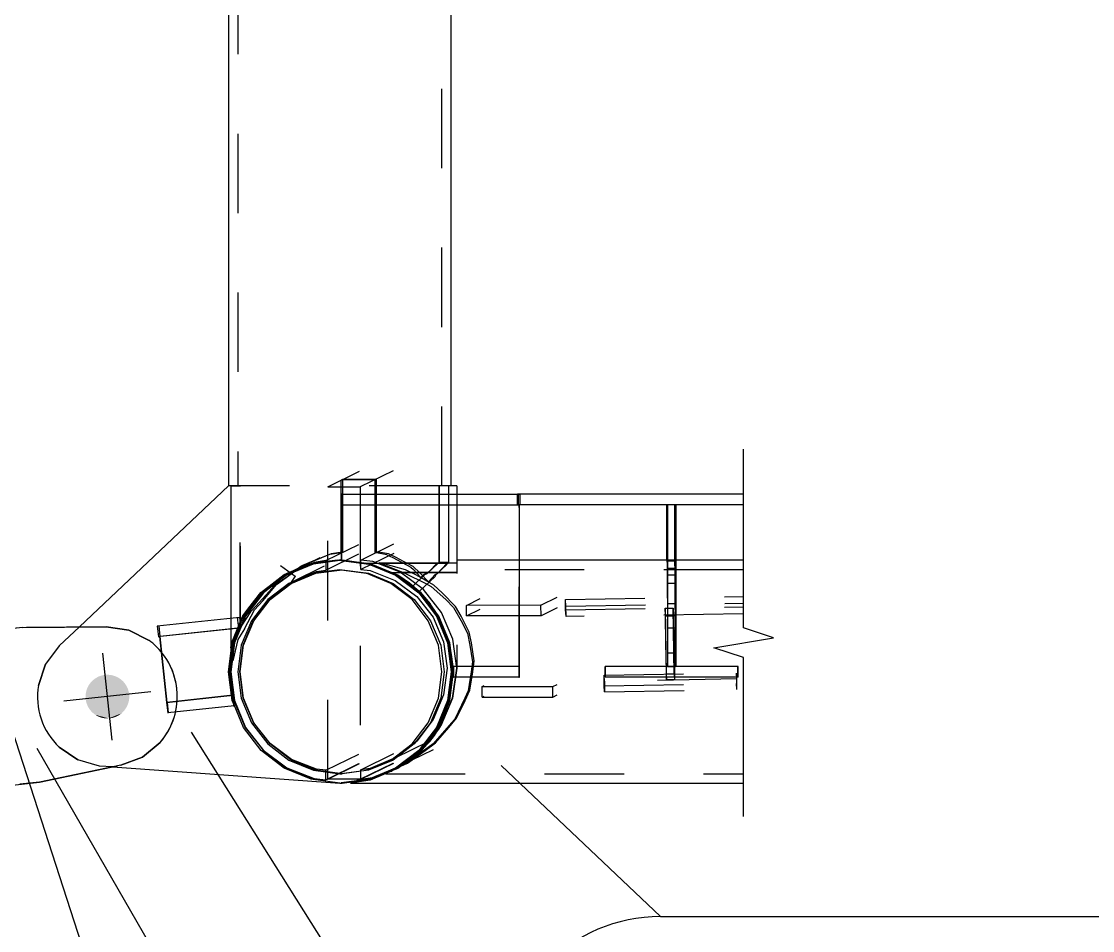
# Model space of a CAD drawing. Header units: millimetres. Extents: x 150000 to 150841, y 150000 to 150594.
# Drawn here: x 150533.19 to 150560.15, y 150303.83 to 150326.72 of the extents above; entities that cross this region are included whole.
import ezdxf

# ---------------------------------------------------------------- set-up
doc = ezdxf.new("R2010")
doc.units = ezdxf.units.MM
doc.linetypes.add('XKITLINE00', pattern=[0])
doc.linetypes.add('XKITLINE02', pattern=[4, 2, -2])

msp = doc.modelspace()

# ---------------------------------------------------------------- linework, layer by layer
at = {"color": 7, "linetype": 'XKITLINE02'}
for p, q in [((150538.633, 150395.896), (150538.633, 150315.026)), ((150543.768, 150315.026), (150543.768, 150390.76)), ((150542.548, 150315.409), (150541.716, 150315.002)), ((150540.897, 150315.002), (150541.7, 150315.395)), ((150541.232, 150315.174), (150541.276, 150315.195)), ((150541.257, 150315.175), (150541.232, 150315.174)), ((150541.232, 150313.349), (150541.232, 150315.174)), ((150541.919, 150315.176), (150541.257, 150315.175)), ((150541.276, 150315.195), (150541.986, 150315.197)), ((150541.276, 150313.37), (150541.276, 150315.195)), ((150542.082, 150315.173), (150541.919, 150315.176)), ((150541.986, 150315.197), (150542.126, 150315.194)), ((150542.082, 150315.173), (150542.126, 150315.194)), ((150542.082, 150315.173), (150542.082, 150313.347)), ((150542.126, 150313.368), (150542.126, 150315.194)), ((150538.458, 150315.026), (150538.396, 150315.026)), ((150543.937, 150315.026), (150538.458, 150315.026)), ((150538.476, 150315.026), (150538.459, 150315.026)), ((150538.459, 150315.026), (150538.704, 150315.026)), ((150538.466, 150310.656), (150538.466, 150315.026)), ((150538.696, 150311.605), (150538.696, 150315.026)), ((150538.704, 150311.513), (150538.704, 150315.026)), ((150540.897, 150307.64), (150540.897, 150315.002)), ((150540.897, 150315.002), (150541.716, 150315.002)), ((150541.716, 150315.002), (150541.716, 150307.64)), ((150543.697, 150315.026), (150543.697, 150313.1)), ((150543.935, 150315.026), (150543.697, 150315.026)), ((150543.705, 150315.026), (150543.705, 150313.104)), ((150544.005, 150315.026), (150543.937, 150315.026)), ((150543.941, 150315.026), (150543.941, 150313.104)), ((150544.145, 150315.026), (150544.145, 150310.44)), ((150543.935, 150314.82), (150543.935, 150313.1)), ((150544.145, 150314.82), (150544.145, 150310.44)), ((150545.672, 150314.554), (150545.672, 150314.82)), ((150545.732, 150314.82), (150545.672, 150314.82)), ((150545.696, 150314.554), (150545.696, 150314.82)), ((150545.697, 150314.554), (150545.697, 150314.82)), ((150541.261, 150314.554), (150545.719, 150314.554)), ((150545.732, 150314.554), (150545.672, 150314.554)), ((150545.718, 150310.482), (150545.718, 150314.554)), ((150549.458, 150314.554), (150549.433, 150314.554)), ((150549.433, 150314.554), (150549.458, 150314.554)), ((150549.633, 150314.554), (150549.658, 150314.554)), ((150549.633, 150313.16), (150549.633, 150314.554)), ((150540.852, 150313.145), (150541.683, 150313.552)), ((150541.733, 150313.16), (150542.565, 150313.567)), ((150540.534, 150313.139), (150540.992, 150313.329)), ((150540.59, 150313.159), (150540.948, 150313.308)), ((150540.852, 150312.907), (150541.683, 150313.314)), ((150540.948, 150313.308), (150541.232, 150313.349)), ((150540.992, 150313.329), (150541.262, 150313.369)), ((150541.276, 150313.37), (150541.232, 150313.349)), ((150541.262, 150313.369), (150541.276, 150313.37)), ((150542.565, 150313.329), (150541.733, 150312.922)), ((150542.082, 150313.347), (150542.126, 150313.368)), ((150542.383, 150313.295), (150542.082, 150313.347)), ((150542.426, 150313.316), (150542.126, 150313.368)), ((150542.383, 150313.295), (150542.533, 150313.223)), ((150542.656, 150313.207), (150542.426, 150313.316)), ((150539.71, 150313.024), (150540.081, 150312.755)), ((150539.852, 150312.717), (150540.27, 150313.027)), ((150540.698, 150313.217), (150539.867, 150312.81)), ((150540.555, 150313.102), (150539.867, 150312.81)), ((150540.482, 150313.074), (150539.868, 150312.82)), ((150539.966, 150312.814), (150540.22, 150313.003)), ((150539.987, 150312.605), (150540.818, 150313.012)), ((150540.22, 150313.003), (150540.59, 150313.159)), ((150540.22, 150313.003), (150540.27, 150313.027)), ((150540.27, 150313.027), (150540.534, 150313.139)), ((150541.144, 150313.161), (150540.482, 150313.074)), ((150540.852, 150313.145), (150540.555, 150313.102)), ((150540.852, 150313.145), (150540.852, 150312.907)), ((150541.144, 150313.161), (150541.215, 150313.17)), ((150541.215, 150313.17), (150541.216, 150313.17)), ((150541.215, 150313.17), (150541.248, 150313.166)), ((150541.232, 150313.15), (150541.929, 150313.058)), ((150541.248, 150313.166), (150541.867, 150313.085)), ((150541.248, 150313.166), (150541.811, 150313.092)), ((150541.248, 150313.16), (150541.974, 150313.064)), ((150541.733, 150312.922), (150541.733, 150313.16)), ((150542.031, 150313.126), (150541.733, 150313.16)), ((150541.811, 150313.092), (150541.945, 150313.074)), ((150541.849, 150313.085), (150541.867, 150313.085)), ((150541.849, 150313.085), (150541.934, 150313.074)), ((150541.934, 150313.074), (150541.849, 150313.085)), ((150541.867, 150313.085), (150544.145, 150313.083)), ((150541.867, 150313.085), (150541.946, 150313.074)), ((150541.929, 150313.058), (150542.606, 150312.778)), ((150541.934, 150313.074), (150541.95, 150313.068)), ((150541.966, 150313.061), (150541.934, 150313.074)), ((150541.945, 150313.074), (150541.965, 150313.066)), ((150541.946, 150313.074), (150541.967, 150313.065)), ((150542.48, 150312.848), (150541.966, 150313.061)), ((150541.967, 150313.061), (150541.974, 150313.058)), ((150541.974, 150313.064), (150541.975, 150313.064)), ((150541.974, 150313.058), (150542.619, 150312.792)), ((150541.982, 150313.059), (150542.435, 150312.87)), ((150541.984, 150313.058), (150542.549, 150312.824)), ((150542.719, 150312.855), (150542.031, 150313.126)), ((150542.19, 150313.086), (150544.145, 150313.087)), ((150542.347, 150313.058), (150542.19, 150313.086)), ((150542.19, 150313.086), (150542.751, 150312.86)), ((150542.856, 150312.911), (150542.347, 150313.058)), ((150542.533, 150313.223), (150542.992, 150312.978)), ((150542.656, 150313.207), (150543.041, 150313.002)), ((150543.041, 150313.002), (150543.227, 150312.827)), ((150543.396, 150312.82), (150543.666, 150313.074)), ((150543.452, 150312.87), (150543.643, 150313.074)), ((150543.624, 150312.792), (150543.893, 150313.045)), ((150543.643, 150313.074), (150543.695, 150313.092)), ((150543.66, 150312.824), (150543.894, 150313.074)), ((150543.697, 150313.1), (150543.666, 150313.074)), ((150543.695, 150313.092), (150543.705, 150313.104)), ((150543.935, 150313.1), (150543.697, 150313.1)), ((150543.705, 150313.104), (150543.941, 150313.104)), ((150543.904, 150313.074), (150543.893, 150313.045)), ((150543.894, 150313.074), (150543.925, 150313.085)), ((150543.935, 150313.1), (150543.904, 150313.074)), ((150543.941, 150313.104), (150543.925, 150313.085)), ((150545.719, 150313.154), (150544.145, 150313.154)), ((150544.145, 150313.154), (150544.145, 150312.846)), ((150544.145, 150313.087), (150544.145, 150312.851)), ((150549.633, 150313.16), (150549.433, 150313.16)), ((150549.435, 150313.136), (150549.635, 150313.136)), ((150549.658, 150313.154), (150549.458, 150313.154)), ((150549.635, 150313.136), (150549.633, 150313.16)), ((150549.637, 150313.064), (150549.635, 150313.136)), ((150549.639, 150312.946), (150549.637, 150313.064)), ((150539.867, 150312.81), (150539.276, 150312.353)), ((150539.345, 150312.444), (150539.802, 150312.792)), ((150539.547, 150312.511), (150539.966, 150312.814)), ((150539.609, 150312.542), (150539.852, 150312.717)), ((150539.802, 150312.792), (150539.868, 150312.82)), ((150540.539, 150312.829), (150539.919, 150312.573)), ((150540.081, 150312.755), (150539.94, 150312.553)), ((150539.987, 150312.605), (150540.617, 150312.873)), ((150540.081, 150312.755), (150540.089, 150312.759)), ((150541.203, 150312.917), (150540.539, 150312.829)), ((150540.617, 150312.873), (150540.852, 150312.907)), ((150541.203, 150312.917), (150541.261, 150312.917)), ((150541.203, 150312.917), (150541.232, 150312.913)), ((150541.733, 150312.922), (150541.969, 150312.895)), ((150541.969, 150312.895), (150542.598, 150312.647)), ((150542.435, 150312.87), (150542.623, 150312.792)), ((150542.526, 150312.829), (150542.48, 150312.848)), ((150542.48, 150312.848), (150544.145, 150312.846)), ((150542.616, 150312.792), (150542.526, 150312.829)), ((150542.549, 150312.824), (150542.625, 150312.792)), ((150542.606, 150312.778), (150543.187, 150312.332)), ((150542.905, 150312.573), (150542.616, 150312.792)), ((150542.619, 150312.792), (150542.638, 150312.778)), ((150542.623, 150312.792), (150542.976, 150312.52)), ((150542.625, 150312.792), (150543.14, 150312.395)), ((150542.638, 150312.778), (150543.207, 150312.344)), ((150542.652, 150312.783), (150542.653, 150312.783)), ((150542.686, 150312.761), (150542.655, 150312.781)), ((150542.658, 150312.78), (150542.678, 150312.767)), ((150543.31, 150312.417), (150542.719, 150312.855)), ((150542.751, 150312.86), (150542.765, 150312.85)), ((150544.145, 150312.851), (150542.765, 150312.85)), ((150542.765, 150312.85), (150542.839, 150312.829)), ((150542.839, 150312.829), (150543.368, 150312.573)), ((150543.132, 150312.778), (150542.856, 150312.911)), ((150542.992, 150312.978), (150543.056, 150312.918)), ((150543.021, 150312.486), (150543.343, 150312.792)), ((150543.244, 150312.718), (150543.056, 150312.918)), ((150543.568, 150312.525), (150543.132, 150312.778)), ((150543.2, 150312.368), (150543.598, 150312.748)), ((150543.227, 150312.827), (150543.431, 150312.609)), ((150543.244, 150312.718), (150543.314, 150312.792)), ((150543.431, 150312.609), (150543.244, 150312.718)), ((150543.314, 150312.792), (150543.452, 150312.87)), ((150543.343, 150312.792), (150543.396, 150312.82)), ((150543.431, 150312.609), (150543.605, 150312.792)), ((150543.598, 150312.748), (150543.624, 150312.792)), ((150543.605, 150312.792), (150543.66, 150312.824)), ((150551.354, 150312.917), (150544.145, 150312.917)), ((150549.639, 150312.946), (150549.439, 150312.946)), ((150549.641, 150312.783), (150549.441, 150312.783)), ((150549.641, 150312.783), (150549.639, 150312.946)), ((150549.643, 150312.579), (150549.641, 150312.783)), ((150539.214, 150312.344), (150539.345, 150312.444)), ((150539.261, 150312.133), (150539.609, 150312.542)), ((150539.919, 150312.573), (150539.387, 150312.164)), ((150539.425, 150312.368), (150539.547, 150312.511)), ((150539.446, 150312.187), (150539.987, 150312.605)), ((150542.598, 150312.647), (150543.139, 150312.246)), ((150543.205, 150312.344), (150542.905, 150312.573)), ((150542.958, 150312.579), (150542.959, 150312.579)), ((150542.976, 150312.52), (150543.021, 150312.486)), ((150543.021, 150312.486), (150543.189, 150312.358)), ((150543.368, 150312.573), (150543.504, 150312.494)), ((150543.504, 150312.494), (150543.868, 150312.164)), ((150543.781, 150312.332), (150543.568, 150312.525)), ((150549.443, 150312.579), (150549.643, 150312.579)), ((150549.644, 150312.337), (150549.643, 150312.579)), ((150539.276, 150312.353), (150538.823, 150311.762)), ((150538.949, 150312.001), (150539.214, 150312.344)), ((150539.005, 150311.907), (150539.425, 150312.368)), ((150539.031, 150311.646), (150539.446, 150312.187)), ((150543.139, 150312.246), (150543.554, 150311.719)), ((150543.14, 150312.395), (150543.189, 150312.358)), ((150543.187, 150312.332), (150543.633, 150311.751)), ((150543.189, 150312.358), (150543.199, 150312.367)), ((150543.235, 150312.337), (150543.205, 150312.362)), ((150543.344, 150312.164), (150543.205, 150312.344)), ((150543.205, 150312.344), (150543.207, 150312.344)), ((150543.207, 150312.344), (150543.216, 150312.332)), ((150543.214, 150312.356), (150543.236, 150312.337)), ((150543.216, 150312.332), (150543.658, 150311.751)), ((150543.288, 150312.276), (150543.235, 150312.337)), ((150543.236, 150312.337), (150543.28, 150312.286)), ((150543.763, 150311.841), (150543.31, 150312.417)), ((150544.114, 150311.989), (150543.781, 150312.332)), ((150544.389, 150312.019), (150544.734, 150312.192)), ((150546.264, 150312.02), (150546.672, 150312.224)), ((150546.882, 150312.168), (150551.354, 150312.244)), ((150549.646, 150312.06), (150549.644, 150312.337)), ((150538.761, 150311.759), (150538.949, 150312.001)), ((150538.803, 150311.424), (150539.053, 150311.905)), ((150539.005, 150311.907), (150538.95, 150311.854)), ((150539.387, 150312.164), (150538.979, 150311.633)), ((150539.053, 150311.905), (150539.261, 150312.133)), ((150543.656, 150311.759), (150543.344, 150312.164)), ((150543.868, 150312.164), (150544.063, 150311.964)), ((150544.063, 150311.964), (150544.256, 150311.633)), ((150544.253, 150311.751), (150544.114, 150311.989)), ((150546.264, 150312.02), (150544.389, 150312.019)), ((150544.393, 150311.754), (150544.389, 150312.019)), ((150544.393, 150311.754), (150544.734, 150311.924)), ((150546.268, 150311.754), (150546.264, 150312.02)), ((150546.672, 150311.956), (150546.268, 150311.754)), ((150546.886, 150311.903), (150546.882, 150312.168)), ((150546.892, 150312.002), (150546.882, 150312.168)), ((150546.886, 150311.903), (150551.354, 150311.978)), ((150546.896, 150311.736), (150546.886, 150311.903)), ((150546.892, 150312.002), (150551.354, 150312.073)), ((150546.896, 150311.736), (150546.892, 150312.002)), ((150549.388, 150311.945), (150549.588, 150311.949)), ((150549.399, 150311.776), (150549.388, 150311.945)), ((150549.388, 150311.945), (150549.417, 150310.295)), ((150549.646, 150312.06), (150549.446, 150312.06)), ((150549.617, 150310.299), (150549.588, 150311.949)), ((150549.588, 150311.949), (150549.599, 150311.78)), ((150549.647, 150311.754), (150549.646, 150312.06)), ((150538.459, 150311.693), (150538.459, 150310.95)), ((150538.823, 150311.762), (150538.538, 150311.078)), ((150538.629, 150311.711), (150538.679, 150311.717)), ((150538.657, 150311.446), (150538.629, 150311.711)), ((150538.706, 150311.628), (150538.761, 150311.759)), ((150538.979, 150311.633), (150538.723, 150311.013)), ((150538.95, 150311.854), (150538.735, 150311.517)), ((150538.771, 150311.02), (150539.031, 150311.646)), ((150543.554, 150311.719), (150543.815, 150311.102)), ((150543.633, 150311.751), (150543.913, 150311.075)), ((150543.681, 150311.754), (150543.637, 150311.82)), ((150543.682, 150311.754), (150543.646, 150311.809)), ((150543.709, 150311.633), (150543.656, 150311.759)), ((150543.941, 150311.075), (150543.658, 150311.751)), ((150543.962, 150311.076), (150543.681, 150311.754)), ((150543.681, 150311.754), (150543.682, 150311.754)), ((150543.682, 150311.754), (150543.963, 150311.076)), ((150543.94, 150311.079), (150543.709, 150311.633)), ((150544.048, 150311.167), (150543.763, 150311.841)), ((150544.46, 150311.34), (150544.253, 150311.751)), ((150544.256, 150311.633), (150544.415, 150311.317)), ((150546.268, 150311.754), (150544.393, 150311.754)), ((150551.354, 150311.807), (150546.896, 150311.736)), ((150549.599, 150311.78), (150549.399, 150311.776)), ((150549.399, 150311.776), (150549.399, 150311.755)), ((150549.399, 150311.755), (150549.599, 150311.755)), ((150549.41, 150311.077), (150549.399, 150311.755)), ((150549.647, 150311.754), (150549.447, 150311.754)), ((150549.599, 150311.78), (150549.599, 150311.755)), ((150549.599, 150311.755), (150549.61, 150311.077)), ((150549.648, 150311.455), (150549.647, 150311.754)), ((150533.227, 150311.465), (150532.399, 150311.376)), ((150535.318, 150311.481), (150533.227, 150311.465)), ((150534.646, 150311.476), (150534.138, 150310.996)), ((150535.889, 150311.398), (150535.318, 150311.481)), ((150535.889, 150311.398), (150536.403, 150311.134)), ((150535.889, 150311.398), (150536.403, 150311.134)), ((150536.403, 150311.134), (150535.889, 150311.398)), ((150538.675, 150311.448), (150536.684, 150311.234)), ((150538.693, 150311.59), (150538.476, 150311.079)), ((150538.628, 150311.443), (150538.476, 150311.079)), ((150538.696, 150311.563), (150538.494, 150311.075)), ((150538.674, 150311.448), (150538.521, 150311.079)), ((150538.531, 150311.107), (150538.676, 150311.448)), ((150538.696, 150311.605), (150538.628, 150311.443)), ((150538.803, 150311.424), (150538.632, 150311.156)), ((150538.676, 150311.448), (150538.704, 150311.513)), ((150538.706, 150311.628), (150538.696, 150311.605)), ((150538.704, 150311.513), (150538.727, 150311.516)), ((150538.727, 150311.516), (150538.735, 150311.517)), ((150549.448, 150311.455), (150549.648, 150311.455)), ((150549.648, 150311.141), (150549.648, 150311.455)), ((150536.684, 150311.234), (150536.672, 150311.233)), ((150538.466, 150310.656), (150538.529, 150311.095)), ((150538.632, 150311.156), (150538.508, 150310.626)), ((150538.529, 150311.095), (150538.531, 150311.107)), ((150543.815, 150311.102), (150543.904, 150310.436)), ((150544.145, 150310.44), (150544.048, 150311.167)), ((150544.415, 150311.317), (150544.478, 150311.013)), ((150544.515, 150311.075), (150544.46, 150311.34)), ((150549.649, 150310.815), (150549.648, 150311.141)), ((150534.138, 150310.996), (150533.796, 150310.542)), ((150538.398, 150310.349), (150538.494, 150311.075)), ((150538.521, 150311.079), (150538.425, 150310.349)), ((150538.538, 150311.078), (150538.441, 150310.348)), ((150538.459, 150310.95), (150538.476, 150311.079)), ((150538.476, 150311.079), (150538.459, 150310.95)), ((150538.476, 150311.079), (150538.476, 150311.079)), ((150538.723, 150311.013), (150538.635, 150310.349)), ((150538.682, 150310.352), (150538.771, 150311.02)), ((150543.913, 150311.075), (150544.008, 150310.349)), ((150543.949, 150311.013), (150543.94, 150311.079)), ((150543.94, 150311.079), (150543.941, 150311.075)), ((150543.941, 150311.075), (150544.038, 150310.349)), ((150544.037, 150310.349), (150543.949, 150311.013)), ((150544.016, 150310.732), (150543.962, 150311.076)), ((150543.962, 150311.076), (150543.963, 150311.076)), ((150544.01, 150310.778), (150543.963, 150311.076)), ((150544.478, 150311.013), (150544.54, 150310.601)), ((150544.583, 150310.622), (150544.515, 150311.075)), ((150549.422, 150310.349), (150549.41, 150311.077)), ((150549.61, 150311.077), (150549.622, 150310.349)), ((150538.508, 150310.626), (150538.466, 150310.656)), ((150544.54, 150310.601), (150544.51, 150310.349)), ((150544.55, 150310.349), (150544.583, 150310.622)), ((150549.649, 150310.815), (150549.449, 150310.815)), ((150549.649, 150310.482), (150549.649, 150310.815)), ((150533.796, 150310.542), (150533.615, 150310.004)), ((150533.615, 150310.004), (150533.796, 150310.542)), ((150538.494, 150309.623), (150538.398, 150310.349)), ((150538.425, 150310.349), (150538.504, 150309.754)), ((150538.441, 150310.348), (150538.538, 150309.621)), ((150538.635, 150310.349), (150538.723, 150309.684)), ((150538.771, 150309.686), (150538.682, 150310.352)), ((150543.904, 150310.436), (150543.815, 150309.767)), ((150544.008, 150310.349), (150543.913, 150309.623)), ((150544.038, 150310.349), (150543.941, 150309.623)), ((150543.949, 150309.684), (150544.037, 150310.349)), ((150544.145, 150310.44), (150544.038, 150309.686)), ((150544.038, 150309.686), (150544.145, 150310.44)), ((150544.043, 150310.482), (150544.049, 150310.482)), ((150544.049, 150310.482), (150544.043, 150310.482)), ((150544.043, 150310.482), (150544.043, 150310.215)), ((150544.048, 150309.709), (150544.145, 150310.44)), ((150545.719, 150310.482), (150544.062, 150310.482)), ((150544.062, 150310.384), (150544.062, 150310.313)), ((150544.145, 150310.44), (150544.145, 150310.44)), ((150544.51, 150310.349), (150544.43, 150309.865)), ((150544.474, 150309.886), (150544.55, 150310.349)), ((150545.709, 150310.482), (150545.728, 150310.482)), ((150545.709, 150310.482), (150545.709, 150310.215)), ((150547.851, 150310.259), (150551.184, 150310.315)), ((150549.417, 150310.295), (150549.617, 150310.299)), ((150549.417, 150310.295), (150549.426, 150310.145)), ((150549.426, 150310.145), (150549.422, 150310.349)), ((150549.449, 150310.482), (150549.458, 150310.482)), ((150549.458, 150310.482), (150549.649, 150310.482)), ((150549.617, 150310.299), (150549.626, 150310.148)), ((150549.622, 150310.349), (150549.626, 150310.148)), ((150549.658, 150310.482), (150549.649, 150310.482)), ((150551.193, 150310.165), (150551.184, 150310.315)), ((150551.184, 150310.315), (150551.188, 150310.05)), ((150551.216, 150310.215), (150551.216, 150310.482)), ((150544.043, 150310.215), (150544.049, 150310.215)), ((150544.043, 150310.215), (150544.049, 150310.215)), ((150545.709, 150310.215), (150545.728, 150310.215)), ((150546.559, 150309.974), (150546.671, 150310.03)), ((150547.86, 150310.108), (150547.851, 150310.259)), ((150547.855, 150309.993), (150547.851, 150310.259)), ((150547.855, 150309.993), (150551.188, 150310.05)), ((150551.193, 150310.165), (150547.86, 150310.108)), ((150547.86, 150310.108), (150547.865, 150309.842)), ((150549.626, 150310.148), (150549.426, 150310.145)), ((150551.198, 150309.899), (150551.188, 150310.05)), ((150551.198, 150309.899), (150551.193, 150310.165)), ((150538.505, 150309.754), (150536.85, 150309.576)), ((150538.499, 150309.753), (150538.507, 150309.754)), ((150538.499, 150309.753), (150538.528, 150309.488)), ((150538.507, 150309.754), (150538.513, 150309.755)), ((150543.815, 150309.767), (150543.554, 150309.141)), ((150544.43, 150309.865), (150544.35, 150309.684)), ((150544.357, 150309.623), (150544.474, 150309.886)), ((150544.784, 150309.974), (150544.835, 150310)), ((150544.784, 150309.974), (150546.559, 150309.974)), ((150544.788, 150309.708), (150544.784, 150309.974)), ((150546.564, 150309.709), (150546.559, 150309.974)), ((150546.564, 150309.709), (150546.671, 150309.762)), ((150547.865, 150309.842), (150547.855, 150309.993)), ((150547.865, 150309.842), (150551.198, 150309.899)), ((150538.539, 150309.513), (150538.494, 150309.623)), ((150538.528, 150309.488), (150538.542, 150309.489)), ((150538.538, 150309.621), (150538.823, 150308.946)), ((150538.723, 150309.684), (150538.979, 150309.065)), ((150539.031, 150309.068), (150538.771, 150309.686)), ((150543.913, 150309.623), (150543.633, 150308.946)), ((150543.941, 150309.623), (150543.658, 150308.946)), ((150543.709, 150309.065), (150543.94, 150309.618)), ((150543.74, 150308.985), (150544.038, 150309.686)), ((150544.038, 150309.686), (150543.74, 150308.985)), ((150543.763, 150309.025), (150544.048, 150309.709)), ((150543.94, 150309.623), (150543.949, 150309.684)), ((150543.94, 150309.618), (150543.94, 150309.623)), ((150543.94, 150309.618), (150543.941, 150309.623)), ((150544.038, 150309.686), (150544.038, 150309.686)), ((150544.35, 150309.684), (150544.093, 150309.157)), ((150544.142, 150309.181), (150544.357, 150309.623)), ((150544.788, 150309.708), (150544.835, 150309.732)), ((150544.788, 150309.708), (150546.564, 150309.709)), ((150538.823, 150308.946), (150539.276, 150308.37)), ((150538.979, 150309.065), (150539.387, 150308.533)), ((150539.446, 150308.541), (150539.031, 150309.068)), ((150543.554, 150309.141), (150543.139, 150308.6)), ((150543.633, 150308.946), (150543.187, 150308.365)), ((150543.658, 150308.946), (150543.216, 150308.365)), ((150543.31, 150308.435), (150543.763, 150309.025)), ((150543.344, 150308.533), (150543.656, 150308.938)), ((150544.016, 150309.065), (150543.549, 150308.533)), ((150543.607, 150308.554), (150543.947, 150308.946)), ((150543.656, 150308.938), (150543.662, 150308.951)), ((150543.662, 150308.951), (150543.709, 150309.065)), ((150543.947, 150308.946), (150544.142, 150309.181)), ((150544.093, 150309.157), (150544.016, 150309.065)), ((150534.141, 150308.445), (150534.61, 150308.126)), ((150534.61, 150308.126), (150534.141, 150308.445)), ((150536.679, 150308.565), (150536.233, 150308.198)), ((150536.679, 150308.565), (150536.233, 150308.198)), ((150536.233, 150308.198), (150536.679, 150308.565)), ((150539.387, 150308.533), (150539.919, 150308.125)), ((150539.987, 150308.14), (150539.446, 150308.541)), ((150543.139, 150308.6), (150542.598, 150308.182)), ((150542.598, 150308.182), (150543.43, 150308.589)), ((150542.719, 150307.978), (150543.31, 150308.435)), ((150543.549, 150308.533), (150542.986, 150308.125)), ((150543.205, 150308.353), (150543.344, 150308.533)), ((150543.348, 150308.365), (150543.607, 150308.554)), ((150535.692, 150307.995), (150536.233, 150308.198)), ((150539.276, 150308.37), (150539.867, 150307.932)), ((150540.617, 150307.893), (150539.987, 150308.14)), ((150540.852, 150307.866), (150541.683, 150308.273)), ((150541.733, 150307.88), (150542.565, 150308.287)), ((150542.598, 150308.182), (150541.969, 150307.914)), ((150543.187, 150308.365), (150542.606, 150307.919)), ((150543.207, 150308.353), (150542.638, 150307.919)), ((150543.55, 150308.385), (150542.719, 150307.978)), ((150542.905, 150308.125), (150543.205, 150308.353)), ((150542.906, 150308.049), (150543.348, 150308.365)), ((150543.205, 150308.353), (150543.207, 150308.353)), ((150543.216, 150308.365), (150543.207, 150308.353)), ((150533.646, 150307.567), (150535.692, 150307.995)), ((150535.157, 150307.972), (150534.61, 150308.126)), ((150535.477, 150307.95), (150535.157, 150307.972)), ((150539.867, 150307.932), (150540.555, 150307.662)), ((150539.919, 150308.125), (150540.539, 150307.868)), ((150540.539, 150307.868), (150541.203, 150307.781)), ((150540.852, 150307.866), (150540.617, 150307.893)), ((150540.852, 150307.628), (150541.683, 150308.035)), ((150540.852, 150307.628), (150540.852, 150307.866)), ((150540.897, 150307.64), (150541.7, 150308.033)), ((150541.716, 150307.64), (150542.548, 150308.047)), ((150541.733, 150307.642), (150542.565, 150308.049)), ((150541.969, 150307.914), (150541.733, 150307.88)), ((150541.733, 150307.642), (150541.733, 150307.88)), ((150542.606, 150307.919), (150541.929, 150307.639)), ((150541.959, 150307.639), (150542.647, 150307.919)), ((150542.647, 150307.919), (150541.959, 150307.639)), ((150542.619, 150307.905), (150541.974, 150307.639)), ((150542.031, 150307.686), (150542.719, 150307.978)), ((150542.08, 150307.696), (150542.599, 150307.919)), ((150542.5, 150307.868), (150542.456, 150307.848)), ((150542.48, 150307.849), (150542.526, 150307.868)), ((150542.795, 150307.995), (150542.5, 150307.868)), ((150542.526, 150307.868), (150542.616, 150307.905)), ((150542.599, 150307.919), (150542.906, 150308.049)), ((150542.616, 150307.905), (150542.905, 150308.125)), ((150542.638, 150307.919), (150542.619, 150307.905)), ((150542.647, 150307.919), (150542.664, 150307.926)), ((150542.664, 150307.926), (150542.647, 150307.919)), ((150542.986, 150308.125), (150542.795, 150307.995)), ((150542.795, 150307.995), (150542.906, 150308.049)), ((150540.555, 150307.662), (150540.852, 150307.628)), ((150541.716, 150307.64), (150540.897, 150307.64)), ((150541.203, 150307.781), (150541.232, 150307.784)), ((150541.203, 150307.781), (150541.261, 150307.781)), ((150541.232, 150307.547), (150541.929, 150307.639)), ((150541.959, 150307.639), (150541.233, 150307.547)), ((150542.015, 150307.665), (150541.629, 150307.611)), ((150541.629, 150307.611), (150541.731, 150307.639)), ((150541.791, 150307.613), (150541.629, 150307.611)), ((150541.731, 150307.639), (150542.08, 150307.696)), ((150541.733, 150307.642), (150542.031, 150307.686)), ((150541.858, 150307.613), (150541.934, 150307.623)), ((150541.966, 150307.615), (150541.866, 150307.614)), ((150541.934, 150307.623), (150541.973, 150307.639)), ((150542.519, 150307.849), (150541.966, 150307.615)), ((150541.966, 150307.615), (150541.966, 150307.615)), ((150541.966, 150307.615), (150541.966, 150307.615)), ((150541.974, 150307.639), (150541.967, 150307.637)), ((150541.973, 150307.639), (150542.48, 150307.849)), ((150542.456, 150307.848), (150542.015, 150307.665)), ((150542.356, 150307.781), (150551.354, 150307.781)), ((150542.456, 150307.848), (150542.515, 150307.848)), ((150542.48, 150307.849), (150542.519, 150307.849)), ((150528.177, 150306.98), (150533.646, 150307.567)), ((150541.203, 150307.544), (150541.203, 150307.544))]:
    msp.add_line(p, q, dxfattribs=at)
at = {"color": 2, "linetype": 'XKITLINE00'}
for p, q in [((150544.005, 150315.026), (150544.005, 150390.523)), ((150538.396, 150388.724), (150538.396, 150315.026)), ((150538.396, 150315.026), (150534.646, 150311.476)), ((150538.396, 150315.026), (150538.396, 150315.026)), ((150538.458, 150315.026), (150538.396, 150315.026)), ((150538.459, 150315.026), (150538.458, 150315.026)), ((150538.459, 150315.026), (150538.459, 150311.693)), ((150543.937, 150315.026), (150543.935, 150315.026)), ((150543.935, 150315.026), (150543.935, 150314.82)), ((150544.145, 150315.026), (150543.937, 150315.026)), ((150544.145, 150315.026), (150544.145, 150315.026)), ((150544.145, 150315.026), (150544.145, 150314.82)), ((150541.261, 150314.82), (150541.225, 150314.82)), ((150541.225, 150314.82), (150541.225, 150314.554)), ((150541.261, 150314.554), (150541.261, 150314.82)), ((150541.261, 150314.82), (150545.732, 150314.82)), ((150545.732, 150314.82), (150545.732, 150314.554)), ((150551.354, 150314.82), (150545.732, 150314.82)), ((150541.248, 150314.554), (150541.225, 150314.554)), ((150541.225, 150314.554), (150545.732, 150314.554)), ((150541.247, 150314.554), (150541.248, 150314.554)), ((150541.247, 150313.16), (150541.247, 150314.554)), ((150541.247, 150314.554), (150541.248, 150314.554)), ((150541.248, 150314.554), (150541.261, 150314.554)), ((150541.248, 150314.554), (150541.248, 150313.16)), ((150545.719, 150314.554), (150545.719, 150310.482)), ((150551.354, 150314.554), (150545.732, 150314.554)), ((150549.433, 150313.16), (150549.433, 150314.554)), ((150549.658, 150314.554), (150549.458, 150314.554)), ((150549.458, 150310.482), (150549.458, 150314.554)), ((150549.658, 150314.554), (150549.658, 150310.482)), ((150539.801, 150312.778), (150540.477, 150313.058)), ((150539.803, 150312.792), (150540.415, 150313.045)), ((150540.535, 150313.058), (150539.859, 150312.778)), ((150540.415, 150313.045), (150540.485, 150313.074)), ((150540.477, 150313.058), (150541.203, 150313.154)), ((150540.485, 150313.074), (150541.139, 150313.16)), ((150541.261, 150313.154), (150540.535, 150313.058)), ((150541.139, 150313.16), (150541.216, 150313.17)), ((150541.203, 150313.154), (150541.261, 150313.154)), ((150541.203, 150313.154), (150541.232, 150313.15)), ((150541.216, 150313.17), (150541.248, 150313.166)), ((150541.247, 150313.16), (150541.248, 150313.16)), ((150541.247, 150313.16), (150541.248, 150313.16)), ((150541.248, 150313.16), (150541.975, 150313.064)), ((150541.987, 150313.058), (150541.261, 150313.154)), ((150541.95, 150313.068), (150541.967, 150313.061)), ((150541.965, 150313.066), (150541.982, 150313.059)), ((150541.967, 150313.065), (150541.984, 150313.058)), ((150541.974, 150313.064), (150542.652, 150312.783)), ((150541.975, 150313.064), (150542.653, 150312.783)), ((150542.664, 150312.778), (150541.987, 150313.058)), ((150549.458, 150313.154), (150545.719, 150313.154)), ((150549.433, 150313.16), (150549.435, 150313.136)), ((150549.435, 150313.136), (150549.437, 150313.064)), ((150549.437, 150313.064), (150549.439, 150312.946)), ((150551.354, 150313.154), (150549.658, 150313.154)), ((150539.216, 150312.344), (150539.745, 150312.748)), ((150539.22, 150312.332), (150539.801, 150312.778)), ((150539.859, 150312.778), (150539.278, 150312.332)), ((150539.745, 150312.748), (150539.803, 150312.792)), ((150539.977, 150312.573), (150540.597, 150312.829)), ((150540.597, 150312.829), (150541.261, 150312.917)), ((150541.232, 150312.913), (150541.868, 150312.829)), ((150541.261, 150312.917), (150541.926, 150312.829)), ((150542.487, 150312.573), (150541.868, 150312.829)), ((150541.926, 150312.829), (150542.545, 150312.573)), ((150542.652, 150312.783), (150542.655, 150312.781)), ((150542.653, 150312.783), (150542.658, 150312.78)), ((150543.245, 150312.332), (150542.664, 150312.778)), ((150542.678, 150312.767), (150542.959, 150312.579)), ((150542.958, 150312.579), (150542.686, 150312.761)), ((150549.439, 150312.946), (150549.441, 150312.783)), ((150549.441, 150312.783), (150549.443, 150312.579)), ((150539.445, 150312.164), (150539.977, 150312.573)), ((150543.019, 150312.164), (150542.487, 150312.573)), ((150542.545, 150312.573), (150543.077, 150312.164)), ((150543.205, 150312.362), (150542.958, 150312.579)), ((150542.959, 150312.579), (150543.214, 150312.356)), ((150549.443, 150312.579), (150549.444, 150312.337)), ((150538.765, 150311.759), (150539.174, 150312.289)), ((150538.774, 150311.751), (150539.22, 150312.332)), ((150539.278, 150312.332), (150538.832, 150311.751)), ((150539.174, 150312.289), (150539.216, 150312.344)), ((150543.199, 150312.367), (150543.2, 150312.368)), ((150543.69, 150311.751), (150543.245, 150312.332)), ((150543.28, 150312.286), (150543.478, 150312.06)), ((150543.477, 150312.06), (150543.288, 150312.276)), ((150549.444, 150312.337), (150549.446, 150312.06)), ((150539.037, 150311.633), (150539.445, 150312.164)), ((150543.427, 150311.633), (150543.019, 150312.164)), ((150543.077, 150312.164), (150543.485, 150311.633)), ((150543.637, 150311.82), (150543.477, 150312.06)), ((150543.477, 150312.06), (150543.478, 150312.06)), ((150543.646, 150311.809), (150543.478, 150312.06)), ((150549.446, 150312.06), (150549.447, 150311.754)), ((150538.679, 150311.717), (150536.608, 150311.494)), ((150538.832, 150311.751), (150538.552, 150311.075)), ((150538.679, 150311.717), (150538.708, 150311.452)), ((150538.741, 150311.703), (150538.693, 150311.59)), ((150538.774, 150311.751), (150538.696, 150311.563)), ((150538.741, 150311.703), (150538.765, 150311.759)), ((150538.781, 150311.013), (150539.037, 150311.633)), ((150543.684, 150311.013), (150543.427, 150311.633)), ((150543.485, 150311.633), (150543.742, 150311.013)), ((150543.971, 150311.075), (150543.69, 150311.751)), ((150549.447, 150311.754), (150549.448, 150311.455)), ((150533.227, 150311.465), (150532.73, 150311.411)), ((150533.227, 150311.465), (150535.318, 150311.481)), ((150535.318, 150311.481), (150535.889, 150311.398)), ((150536.403, 150311.134), (150535.889, 150311.398)), ((150536.608, 150311.494), (150536.636, 150311.229)), ((150536.684, 150311.234), (150536.656, 150311.5)), ((150538.708, 150311.452), (150536.684, 150311.234)), ((150538.522, 150311.079), (150538.675, 150311.448)), ((150549.448, 150311.455), (150549.448, 150311.141)), ((150536.636, 150311.229), (150536.684, 150311.234)), ((150536.849, 150309.576), (150536.671, 150311.233)), ((150536.671, 150311.233), (150536.672, 150311.233)), ((150536.672, 150311.233), (150536.671, 150311.233)), ((150536.672, 150311.233), (150536.684, 150311.234)), ((150536.672, 150311.233), (150536.85, 150309.576)), ((150549.448, 150311.141), (150549.449, 150310.815)), ((150538.426, 150310.349), (150538.522, 150311.079)), ((150538.552, 150311.075), (150538.456, 150310.349)), ((150538.693, 150310.349), (150538.781, 150311.013)), ((150543.771, 150310.349), (150543.684, 150311.013)), ((150543.742, 150311.013), (150543.829, 150310.349)), ((150544.066, 150310.349), (150543.971, 150311.075)), ((150544.056, 150310.482), (150544.01, 150310.778)), ((150544.055, 150310.482), (150544.016, 150310.732)), ((150549.449, 150310.815), (150549.449, 150310.482)), ((150538.505, 150309.754), (150538.426, 150310.349)), ((150538.456, 150310.349), (150538.552, 150309.623)), ((150538.781, 150309.684), (150538.693, 150310.349)), ((150543.684, 150309.684), (150543.771, 150310.349)), ((150543.829, 150310.349), (150543.742, 150309.684)), ((150543.971, 150309.623), (150544.066, 150310.349)), ((150544.049, 150310.482), (150544.056, 150310.482)), ((150545.728, 150310.482), (150544.049, 150310.482)), ((150544.055, 150310.482), (150544.056, 150310.482)), ((150544.055, 150310.482), (150544.056, 150310.482)), ((150544.056, 150310.482), (150544.062, 150310.482)), ((150544.062, 150310.482), (150544.062, 150310.384)), ((150544.062, 150310.313), (150544.062, 150310.215)), ((150545.728, 150310.215), (150545.728, 150310.482)), ((150547.882, 150310.215), (150547.882, 150310.482)), ((150551.225, 150310.482), (150547.882, 150310.482)), ((150547.892, 150310.215), (150547.892, 150310.482)), ((150549.449, 150310.482), (150549.458, 150310.482)), ((150549.658, 150310.482), (150549.458, 150310.482)), ((150551.225, 150310.215), (150551.225, 150310.482)), ((150544.049, 150310.215), (150544.062, 150310.215)), ((150545.728, 150310.215), (150544.049, 150310.215)), ((150551.225, 150310.215), (150547.882, 150310.215)), ((150536.842, 150309.575), (150538.513, 150309.755)), ((150538.513, 150309.755), (150538.542, 150309.489)), ((150536.85, 150309.576), (150536.842, 150309.575)), ((150536.842, 150309.575), (150536.871, 150309.31)), ((150536.85, 150309.576), (150536.849, 150309.576)), ((150536.849, 150309.576), (150536.85, 150309.576)), ((150536.85, 150309.576), (150536.856, 150309.577)), ((150536.856, 150309.577), (150536.885, 150309.311)), ((150538.542, 150309.489), (150536.871, 150309.31)), ((150538.774, 150308.946), (150538.539, 150309.513)), ((150538.552, 150309.623), (150538.832, 150308.946)), ((150539.037, 150309.065), (150538.781, 150309.684)), ((150543.427, 150309.065), (150543.684, 150309.684)), ((150543.742, 150309.684), (150543.485, 150309.065)), ((150543.69, 150308.946), (150543.971, 150309.623)), ((150536.871, 150309.31), (150536.885, 150309.311)), ((150539.22, 150308.365), (150538.774, 150308.946)), ((150538.832, 150308.946), (150539.278, 150308.365)), ((150539.445, 150308.533), (150539.037, 150309.065)), ((150543.019, 150308.533), (150543.427, 150309.065)), ((150543.485, 150309.065), (150543.077, 150308.533)), ((150543.245, 150308.365), (150543.69, 150308.946)), ((150536.233, 150308.198), (150536.679, 150308.565)), ((150539.977, 150308.125), (150539.445, 150308.533)), ((150542.487, 150308.125), (150543.019, 150308.533)), ((150543.077, 150308.533), (150542.545, 150308.125)), ((150536.233, 150308.198), (150535.692, 150307.995)), ((150539.801, 150307.919), (150539.22, 150308.365)), ((150539.278, 150308.365), (150539.859, 150307.919)), ((150542.664, 150307.919), (150543.245, 150308.365)), ((150535.692, 150307.995), (150533.646, 150307.567)), ((150535.477, 150307.95), (150541.203, 150307.544)), ((150540.477, 150307.639), (150539.801, 150307.919)), ((150539.859, 150307.919), (150540.535, 150307.639)), ((150540.597, 150307.868), (150539.977, 150308.125)), ((150541.261, 150307.781), (150540.597, 150307.868)), ((150541.232, 150307.784), (150541.868, 150307.868)), ((150541.926, 150307.868), (150541.261, 150307.781)), ((150541.868, 150307.868), (150542.487, 150308.125)), ((150542.545, 150308.125), (150541.926, 150307.868)), ((150541.987, 150307.639), (150542.664, 150307.919)), ((150541.203, 150307.544), (150540.477, 150307.639)), ((150540.535, 150307.639), (150541.261, 150307.544)), ((150541.261, 150307.544), (150541.987, 150307.639)), ((150541.966, 150307.615), (150541.471, 150307.544)), ((150541.866, 150307.614), (150541.791, 150307.613)), ((150541.934, 150307.623), (150541.849, 150307.612)), ((150541.966, 150307.615), (150541.849, 150307.612)), ((150541.849, 150307.612), (150541.858, 150307.613)), ((150541.967, 150307.637), (150541.934, 150307.623)), ((150533.646, 150307.567), (150533.149, 150307.514)), ((150541.203, 150307.544), (150541.233, 150307.547)), ((150541.203, 150307.544), (150541.232, 150307.547)), ((150541.203, 150307.544), (150541.203, 150307.544)), ((150541.203, 150307.544), (150541.261, 150307.544)), ((150541.471, 150307.544), (150551.354, 150307.544)), ((150541.471, 150307.544), (150541.475, 150307.544))]:
    msp.add_line(p, q, dxfattribs=at)
at = {"color": 1, "linetype": 'XKITLINE00'}
for p, q in [((150551.364, 150311.452), (150551.364, 150315.952)), ((150551.364, 150315.952), (150551.364, 150315.952)), ((150552.114, 150311.202), (150551.364, 150311.452)), ((150550.614, 150310.952), (150552.114, 150311.202)), ((150551.364, 150310.702), (150550.614, 150310.952)), ((150551.364, 150306.702), (150551.364, 150310.702))]:
    msp.add_line(p, q, dxfattribs=at)
at = {"color": 3, "linetype": 'XKITLINE00'}
for p, q in [((150535.47, 150308.628), (150535.235, 150310.815)), ((150536.446, 150309.839), (150534.259, 150309.604))]:
    msp.add_line(p, q, dxfattribs=at)
at = {"color": 7, "linetype": 'XKITLINE00'}
for p, q in [((150532.774, 150309.445), (150540.282, 150286.164)), ((150537.461, 150308.823), (150545.726, 150295.687)), ((150533.576, 150308.421), (150543.489, 150291.21)), ((150545.264, 150307.987), (150549.272, 150304.181)), ((150549.272, 150304.181), (150576.476, 150304.181))]:
    msp.add_line(p, q, dxfattribs=at)
at = {"color": 2, "linetype": 'XKITLINE00'}
for start, end in [(38.4842, 53.3518), (318.9074, 346.9132)]:
    msp.add_arc((150535.352, 150309.722), 1.76, start, end, dxfattribs=at)
at = {"color": 7, "linetype": 'XKITLINE02'}
for centre, radius, start, end in [((150535.352, 150309.722), 1.76, 318.9074, 53.3518), ((150535.352, 150309.722), 1.76, 318.9074, 53.3518), ((150535.352, 150309.722), 1.76, 318.9074, 53.3518), ((150535.352, 150309.722), 1.76, 346.9132, 38.4842), ((150535.352, 150309.722), 1.76, 170.7724, 226.4867), ((150535.352, 150309.722), 1.76, 170.7724, 226.4867), ((150541.217, 150310.472), 2.929, 299.6153, 329.4887), ((150541.217, 150310.472), 2.929, 299.6153, 329.4887)]:
    msp.add_arc(centre, radius, start, end, dxfattribs=at)
at = {"color": 7, "linetype": 'XKITLINE00'}
msp.add_arc((150549.272, 150300.131), 4.05, 90, 270, dxfattribs=at)
at = {"color": 3, "linetype": 'Continuous'}
for points in [[(150535.384, 150309.173), (150534.892, 150310.023), (150534.878, 150310)], [(150535.384, 150309.173), (150534.908, 150310.045), (150534.892, 150310.023)], [(150535.384, 150309.173), (150534.924, 150310.067), (150534.908, 150310.045)], [(150535.384, 150309.173), (150534.942, 150310.087), (150534.924, 150310.067)], [(150535.384, 150309.173), (150534.96, 150310.107), (150534.942, 150310.087)], [(150535.384, 150309.173), (150534.979, 150310.126), (150534.96, 150310.107)], [(150535.384, 150309.173), (150535, 150310.144), (150534.979, 150310.126)], [(150535.384, 150309.173), (150535.021, 150310.16), (150535, 150310.144)], [(150535.384, 150309.173), (150535.043, 150310.176), (150535.021, 150310.16)], [(150535.384, 150309.173), (150535.065, 150310.191), (150535.043, 150310.176)], [(150535.384, 150309.173), (150535.089, 150310.204), (150535.065, 150310.191)], [(150535.384, 150309.173), (150535.113, 150310.217), (150535.089, 150310.204)], [(150535.384, 150309.173), (150535.137, 150310.228), (150535.113, 150310.217)], [(150535.384, 150309.173), (150535.163, 150310.238), (150535.137, 150310.228)], [(150535.384, 150309.173), (150535.188, 150310.247), (150535.163, 150310.238)], [(150535.384, 150309.173), (150535.214, 150310.254), (150535.188, 150310.247)], [(150535.384, 150309.173), (150535.24, 150310.26), (150535.214, 150310.254)], [(150535.384, 150309.173), (150535.267, 150310.265), (150535.24, 150310.26)], [(150535.384, 150309.173), (150535.294, 150310.268), (150535.267, 150310.265)], [(150535.384, 150309.173), (150535.321, 150310.271), (150535.294, 150310.268)], [(150535.384, 150309.173), (150535.348, 150310.272), (150535.321, 150310.271)], [(150535.384, 150309.173), (150535.375, 150310.271), (150535.348, 150310.272)], [(150535.384, 150309.173), (150535.401, 150310.269), (150535.375, 150310.271)], [(150535.384, 150309.173), (150535.428, 150310.266), (150535.401, 150310.269)], [(150535.384, 150309.173), (150535.455, 150310.262), (150535.428, 150310.266)], [(150535.384, 150309.173), (150535.481, 150310.256), (150535.455, 150310.262)], [(150535.384, 150309.173), (150535.507, 150310.249), (150535.481, 150310.256)], [(150535.384, 150309.173), (150535.533, 150310.241), (150535.507, 150310.249)], [(150535.384, 150309.173), (150535.558, 150310.232), (150535.533, 150310.241)], [(150535.384, 150309.173), (150535.583, 150310.221), (150535.558, 150310.232)], [(150535.384, 150309.173), (150535.607, 150310.209), (150535.583, 150310.221)], [(150535.384, 150309.173), (150535.631, 150310.196), (150535.607, 150310.209)], [(150535.384, 150309.173), (150535.654, 150310.182), (150535.631, 150310.196)], [(150535.384, 150309.173), (150535.676, 150310.166), (150535.654, 150310.182)], [(150535.384, 150309.173), (150535.698, 150310.15), (150535.676, 150310.166)], [(150535.384, 150309.173), (150535.718, 150310.132), (150535.698, 150310.15)], [(150535.384, 150309.173), (150535.738, 150310.114), (150535.718, 150310.132)], [(150535.384, 150309.173), (150535.757, 150310.095), (150535.738, 150310.114)], [(150535.384, 150309.173), (150535.774, 150310.074), (150535.757, 150310.095)], [(150535.384, 150309.173), (150535.791, 150310.053), (150535.774, 150310.074)], [(150535.384, 150309.173), (150535.807, 150310.031), (150535.791, 150310.053)], [(150535.384, 150309.173), (150535.822, 150310.009), (150535.807, 150310.031)], [(150535.384, 150309.173), (150534.805, 150309.771), (150534.803, 150309.744)], [(150535.384, 150309.173), (150534.808, 150309.798), (150534.805, 150309.771)], [(150535.384, 150309.173), (150534.812, 150309.824), (150534.808, 150309.798)], [(150535.384, 150309.173), (150534.818, 150309.851), (150534.812, 150309.824)], [(150535.384, 150309.173), (150534.825, 150309.877), (150534.818, 150309.851)], [(150535.384, 150309.173), (150534.833, 150309.902), (150534.825, 150309.877)], [(150535.384, 150309.173), (150534.842, 150309.928), (150534.833, 150309.902)], [(150535.384, 150309.173), (150534.853, 150309.952), (150534.842, 150309.928)], [(150535.384, 150309.173), (150534.865, 150309.977), (150534.853, 150309.952)], [(150535.384, 150309.173), (150534.878, 150310), (150534.865, 150309.977)], [(150535.384, 150309.173), (150535.835, 150309.985), (150535.822, 150310.009)], [(150535.384, 150309.173), (150535.847, 150309.961), (150535.835, 150309.985)], [(150535.384, 150309.173), (150535.859, 150309.937), (150535.847, 150309.961)], [(150535.384, 150309.173), (150535.869, 150309.911), (150535.859, 150309.937)], [(150535.384, 150309.173), (150535.877, 150309.886), (150535.869, 150309.911)], [(150535.384, 150309.173), (150535.885, 150309.86), (150535.877, 150309.886)], [(150535.384, 150309.173), (150535.891, 150309.834), (150535.885, 150309.86)], [(150535.384, 150309.173), (150535.896, 150309.807), (150535.891, 150309.834)], [(150535.384, 150309.173), (150535.899, 150309.78), (150535.896, 150309.807)], [(150535.384, 150309.173), (150535.901, 150309.753), (150535.899, 150309.78)], [(150535.384, 150309.173), (150535.902, 150309.726), (150535.901, 150309.753)], [(150535.384, 150309.173), (150534.803, 150309.744), (150534.802, 150309.717)], [(150535.384, 150309.173), (150534.802, 150309.717), (150534.803, 150309.69)], [(150535.384, 150309.173), (150534.803, 150309.69), (150534.806, 150309.663)], [(150535.384, 150309.173), (150534.806, 150309.663), (150534.809, 150309.636)], [(150535.384, 150309.173), (150534.809, 150309.636), (150534.814, 150309.61)], [(150535.384, 150309.173), (150534.814, 150309.61), (150534.82, 150309.583)], [(150535.384, 150309.173), (150534.82, 150309.583), (150534.828, 150309.557)], [(150535.384, 150309.173), (150534.828, 150309.557), (150534.836, 150309.532)], [(150535.384, 150309.173), (150534.836, 150309.532), (150534.846, 150309.507)], [(150535.384, 150309.173), (150534.846, 150309.507), (150534.857, 150309.482)], [(150535.384, 150309.173), (150534.857, 150309.482), (150534.87, 150309.458)], [(150535.384, 150309.173), (150535.902, 150309.699), (150535.902, 150309.726)], [(150535.384, 150309.173), (150535.9, 150309.673), (150535.902, 150309.699)], [(150535.384, 150309.173), (150535.897, 150309.646), (150535.9, 150309.673)], [(150535.384, 150309.173), (150535.893, 150309.619), (150535.897, 150309.646)], [(150535.384, 150309.173), (150535.887, 150309.593), (150535.893, 150309.619)], [(150535.384, 150309.173), (150535.88, 150309.567), (150535.887, 150309.593)], [(150535.384, 150309.173), (150535.872, 150309.541), (150535.88, 150309.567)], [(150535.384, 150309.173), (150535.862, 150309.516), (150535.872, 150309.541)], [(150535.384, 150309.173), (150535.852, 150309.491), (150535.862, 150309.516)], [(150535.384, 150309.173), (150535.84, 150309.467), (150535.852, 150309.491)], [(150535.384, 150309.173), (150534.87, 150309.458), (150534.883, 150309.435)], [(150535.384, 150309.173), (150534.883, 150309.435), (150534.898, 150309.412)], [(150535.384, 150309.173), (150534.898, 150309.412), (150534.914, 150309.39)], [(150535.384, 150309.173), (150534.914, 150309.39), (150534.93, 150309.369)], [(150535.384, 150309.173), (150534.93, 150309.369), (150534.948, 150309.349)], [(150535.384, 150309.173), (150534.948, 150309.349), (150534.967, 150309.329)], [(150535.384, 150309.173), (150534.967, 150309.329), (150534.987, 150309.311)], [(150535.384, 150309.173), (150534.987, 150309.311), (150535.007, 150309.293)], [(150535.384, 150309.173), (150535.007, 150309.293), (150535.029, 150309.277)], [(150535.384, 150309.173), (150535.029, 150309.277), (150535.051, 150309.262)], [(150535.384, 150309.173), (150535.051, 150309.262), (150535.074, 150309.247)], [(150535.384, 150309.173), (150535.074, 150309.247), (150535.097, 150309.234)], [(150535.384, 150309.173), (150535.097, 150309.234), (150535.122, 150309.222)], [(150535.384, 150309.173), (150535.122, 150309.222), (150535.146, 150309.212)], [(150535.384, 150309.173), (150535.146, 150309.212), (150535.172, 150309.202)], [(150535.384, 150309.173), (150535.827, 150309.443), (150535.84, 150309.467)], [(150535.384, 150309.173), (150535.812, 150309.42), (150535.827, 150309.443)], [(150535.384, 150309.173), (150535.797, 150309.398), (150535.812, 150309.42)], [(150535.384, 150309.173), (150535.781, 150309.376), (150535.797, 150309.398)], [(150535.384, 150309.173), (150535.763, 150309.356), (150535.781, 150309.376)], [(150535.384, 150309.173), (150535.745, 150309.336), (150535.763, 150309.356)], [(150535.384, 150309.173), (150535.725, 150309.317), (150535.745, 150309.336)], [(150535.384, 150309.173), (150535.705, 150309.3), (150535.725, 150309.317)], [(150535.384, 150309.173), (150535.684, 150309.283), (150535.705, 150309.3)], [(150535.384, 150309.173), (150535.662, 150309.267), (150535.684, 150309.283)], [(150535.384, 150309.173), (150535.639, 150309.252), (150535.662, 150309.267)], [(150535.384, 150309.173), (150535.616, 150309.239), (150535.639, 150309.252)], [(150535.384, 150309.173), (150535.592, 150309.227), (150535.616, 150309.239)], [(150535.384, 150309.173), (150535.567, 150309.215), (150535.592, 150309.227)], [(150535.384, 150309.173), (150535.542, 150309.205), (150535.567, 150309.215)], [(150535.384, 150309.173), (150535.172, 150309.202), (150535.197, 150309.194)], [(150535.384, 150309.173), (150535.197, 150309.194), (150535.223, 150309.187)], [(150535.384, 150309.173), (150535.223, 150309.187), (150535.25, 150309.181)], [(150535.384, 150309.173), (150535.25, 150309.181), (150535.276, 150309.177)], [(150535.384, 150309.173), (150535.276, 150309.177), (150535.303, 150309.174)], [(150535.384, 150309.173), (150535.303, 150309.174), (150535.33, 150309.172)], [(150535.384, 150309.173), (150535.33, 150309.172), (150535.357, 150309.172)], [(150535.384, 150309.173), (150535.517, 150309.197), (150535.542, 150309.205)], [(150535.384, 150309.173), (150535.491, 150309.189), (150535.517, 150309.197)], [(150535.384, 150309.173), (150535.464, 150309.183), (150535.491, 150309.189)], [(150535.384, 150309.173), (150535.438, 150309.178), (150535.464, 150309.183)], [(150535.384, 150309.173), (150535.411, 150309.175), (150535.438, 150309.178)]]:
    msp.add_solid(points, dxfattribs=at)

doc.saveas('drawing.dxf')
